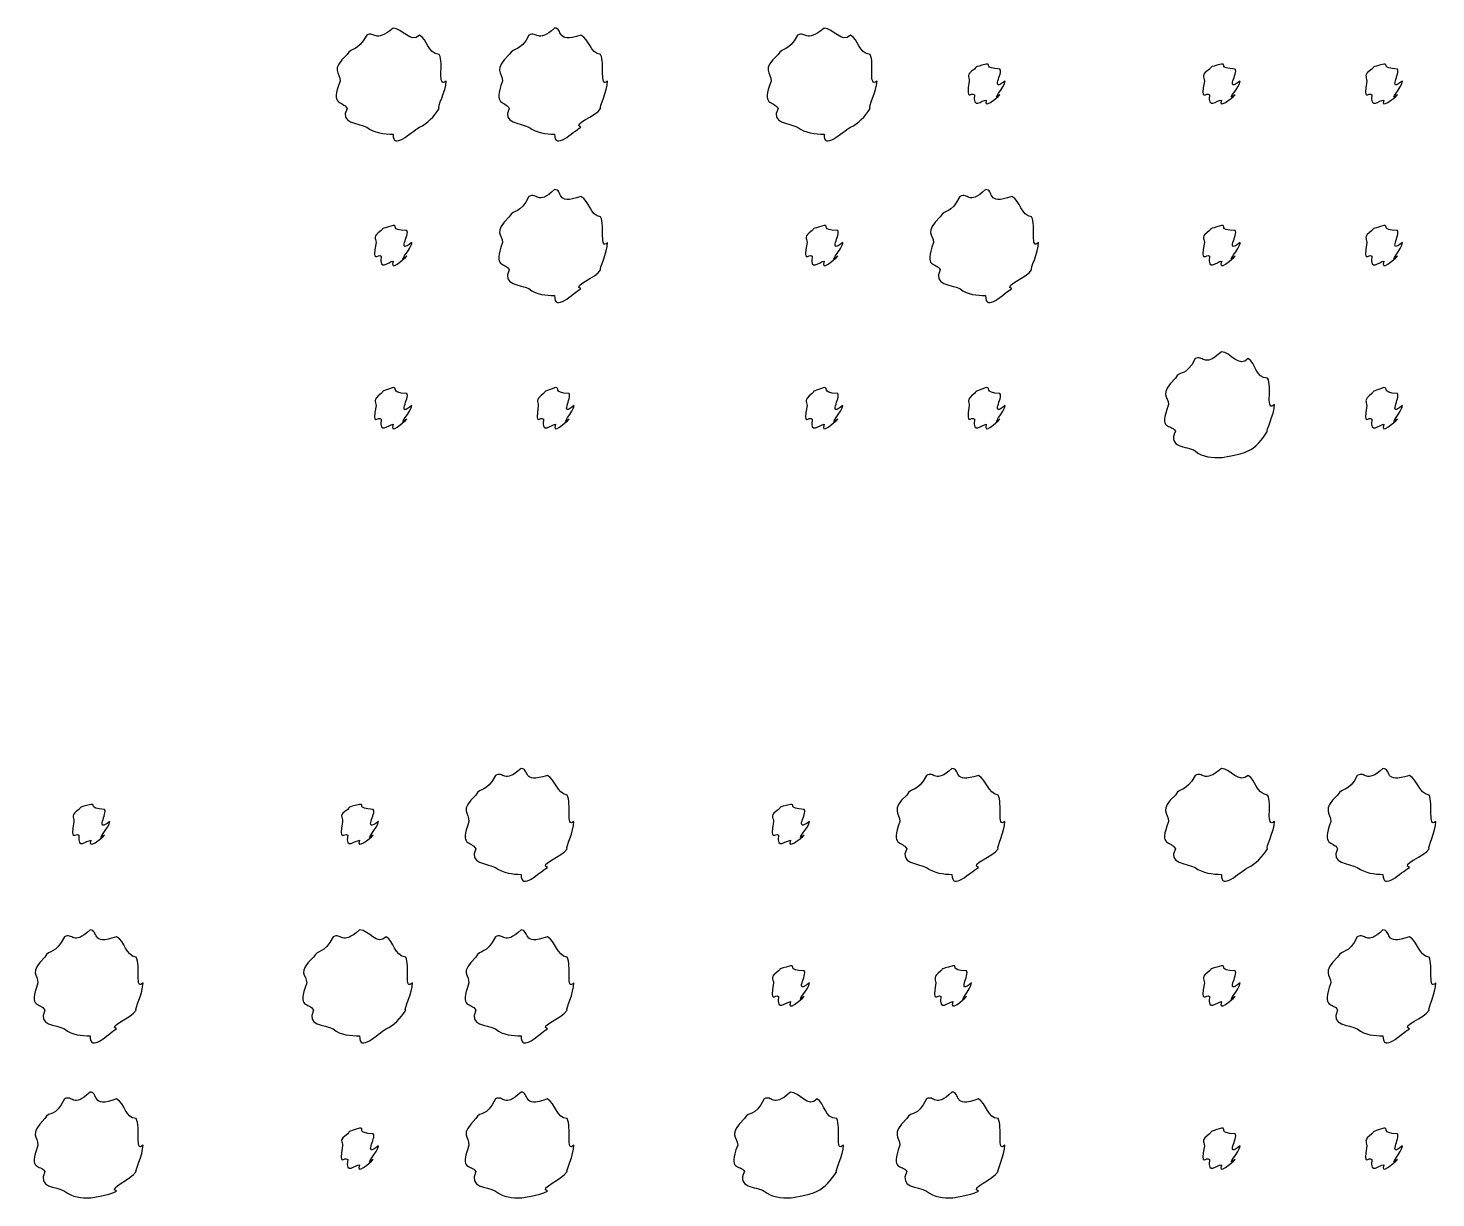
# Model space of a CAD drawing. Header units: millimetres. Extents: x -178 to -32, y 41 to 266.
# Drawn here: x -41.13 to -32.04, y 143.94 to 151.49 of the extents above; entities that cross this region are included whole.
import ezdxf

# ---------------------------------------------------------------- set-up
doc = ezdxf.new("R2010")
doc.units = ezdxf.units.MM
doc.layers.get('0').update_dxf_attribs({"linetype": 'CONTINUOUS'})

msp = doc.modelspace()

# ---------------------------------------------------------------- linework, layer by layer
at = {"color": 0}
for p, q in [((-38.772, 151.491), (-38.772, 151.491)), ((-37.7303, 151.491), (-37.7303, 151.491)), ((-35.9897, 151.491), (-35.9897, 151.491)), ((-34.9425, 151.259), (-34.9425, 151.259)), ((-33.4239, 151.259), (-33.4239, 151.259)), ((-32.3766, 151.259), (-32.3766, 151.259)), ((-37.7303, 150.449), (-37.7303, 150.449)), ((-34.948, 150.449), (-34.948, 150.449)), ((-38.772, 150.217), (-38.772, 150.217)), ((-35.9897, 150.217), (-35.9897, 150.217)), ((-33.4239, 150.217), (-33.4239, 150.217)), ((-32.3766, 150.217), (-32.3766, 150.217)), ((-33.4239, 149.401), (-33.4239, 149.401)), ((-38.772, 149.17), (-38.772, 149.17)), ((-37.7246, 149.17), (-37.7246, 149.17)), ((-35.9897, 149.17), (-35.9897, 149.17)), ((-34.9425, 149.17), (-34.9425, 149.17)), ((-32.3766, 149.17), (-32.3766, 149.17)), ((-37.9465, 146.71), (-37.9465, 146.71)), ((-35.1644, 146.71), (-35.1644, 146.71)), ((-33.4239, 146.71), (-33.4239, 146.71)), ((-32.3821, 146.71), (-32.3821, 146.71)), ((-40.7233, 146.479), (-40.7233, 146.479)), ((-38.9883, 146.479), (-38.9883, 146.479)), ((-36.2063, 146.479), (-36.2063, 146.479)), ((-40.7289, 145.668), (-40.7289, 145.668)), ((-38.9883, 145.668), (-38.9883, 145.668)), ((-37.9465, 145.668), (-37.9465, 145.668)), ((-32.3821, 145.668), (-32.3821, 145.668)), ((-36.2063, 145.437), (-36.2063, 145.437)), ((-35.1588, 145.437), (-35.1588, 145.437)), ((-33.4239, 145.437), (-33.4239, 145.437)), ((-40.7289, 144.621), (-40.7289, 144.621)), ((-37.9465, 144.621), (-37.9465, 144.621)), ((-36.2063, 144.621), (-36.2063, 144.621)), ((-35.1644, 144.621), (-35.1644, 144.621)), ((-38.9883, 144.389), (-38.9883, 144.389)), ((-33.4239, 144.389), (-33.4239, 144.389)), ((-32.3766, 144.389), (-32.3766, 144.389))]:
    msp.add_line(p, q, dxfattribs=at)
for points in [[(-38.9428, 151.446), (-39.0049, 151.331), (-39.0394, 151.375), (-39.0698, 151.32)], [(-38.772, 151.491), (-38.8948, 151.389), (-38.8878, 151.475), (-38.9428, 151.446)], [(-38.6013, 151.446), (-38.6592, 151.389), (-38.7128, 151.491), (-38.772, 151.491)], [(-38.4743, 151.32), (-38.553, 151.331), (-38.5487, 151.416), (-38.6013, 151.446)], [(-37.8957, 151.446), (-37.9536, 151.331), (-37.9921, 151.375), (-38.0224, 151.32)], [(-37.7303, 151.491), (-37.8432, 151.389), (-37.8404, 151.475), (-37.8957, 151.446)], [(-37.5595, 151.446), (-37.7303, 151.389), (-37.671, 151.491), (-37.7303, 151.491)], [(-37.4325, 151.32), (-37.5013, 151.331), (-37.5042, 151.416), (-37.5595, 151.446)], [(-36.1608, 151.446), (-36.2225, 151.331), (-36.2571, 151.375), (-36.2874, 151.32)], [(-35.9897, 151.491), (-36.1124, 151.389), (-36.1054, 151.475), (-36.1608, 151.446)], [(-35.8189, 151.446), (-35.8768, 151.389), (-35.9304, 151.491), (-35.9897, 151.491)], [(-35.6923, 151.32), (-35.7706, 151.331), (-35.7664, 151.416), (-35.8189, 151.446)], [(-39.0698, 151.32), (-39.1813, 151.22), (-39.1139, 151.207), (-39.1139, 151.149)], [(-38.4302, 151.149), (-38.4909, 151.102), (-38.444, 151.264), (-38.4743, 151.32)], [(-38.0224, 151.32), (-38.13, 151.22), (-38.0665, 151.207), (-38.0665, 151.149)], [(-37.3884, 151.149), (-37.4435, 151.102), (-37.4022, 151.264), (-37.4325, 151.32)], [(-36.2874, 151.32), (-36.3989, 151.22), (-36.3315, 151.207), (-36.3315, 151.149)], [(-35.6482, 151.149), (-35.7085, 151.102), (-35.662, 151.264), (-35.6923, 151.32)], [(-34.9425, 151.259), (-35.0321, 151.234), (-34.9976, 151.248), (-35.0197, 151.226)], [(-34.8543, 151.226), (-34.9659, 151.234), (-34.9053, 151.259), (-34.9425, 151.259)], [(-33.4239, 151.259), (-33.5176, 151.234), (-33.479, 151.248), (-33.501, 151.226)], [(-33.3357, 151.226), (-33.4514, 151.234), (-33.3867, 151.259), (-33.4239, 151.259)], [(-32.3766, 151.259), (-32.4661, 151.234), (-32.4317, 151.248), (-32.4538, 151.226)], [(-32.2884, 151.226), (-32.4, 151.234), (-32.3394, 151.259), (-32.3766, 151.259)], [(-39.1139, 151.149), (-39.1813, 150.981), (-39.0987, 151.027), (-39.0698, 150.972)], [(-38.4743, 150.972), (-38.4909, 150.981), (-38.4302, 151.085), (-38.4302, 151.149)], [(-38.0665, 151.149), (-38.13, 150.981), (-38.0513, 151.027), (-38.0224, 150.972)], [(-37.4325, 150.972), (-37.4435, 150.981), (-37.3884, 151.085), (-37.3884, 151.149)], [(-36.3315, 151.149), (-36.3989, 150.981), (-36.3164, 151.027), (-36.2874, 150.972)], [(-35.6923, 150.972), (-35.7085, 150.981), (-35.6482, 151.085), (-35.6482, 151.149)], [(-35.0197, 151.226), (-35.0762, 151.19), (-35.0527, 151.178), (-35.0527, 151.149)], [(-35.0527, 151.149), (-35.0762, 151.007), (-35.0417, 151.083), (-35.0197, 151.061)], [(-34.8212, 151.149), (-34.9218, 151.073), (-34.8323, 151.204), (-34.8543, 151.226)], [(-34.8543, 151.061), (-34.9218, 151.007), (-34.8212, 151.112), (-34.8212, 151.149)], [(-33.501, 151.226), (-33.5617, 151.19), (-33.5341, 151.178), (-33.5341, 151.149)], [(-33.5341, 151.149), (-33.5617, 151.007), (-33.5231, 151.083), (-33.501, 151.061)], [(-33.3026, 151.149), (-33.4073, 151.073), (-33.3137, 151.204), (-33.3357, 151.226)], [(-33.3357, 151.061), (-33.4073, 151.007), (-33.3026, 151.112), (-33.3026, 151.149)], [(-32.4538, 151.226), (-32.5102, 151.19), (-32.4868, 151.178), (-32.4868, 151.149)], [(-32.4868, 151.149), (-32.5102, 151.007), (-32.4758, 151.083), (-32.4538, 151.061)], [(-32.2553, 151.149), (-32.3559, 151.073), (-32.2663, 151.204), (-32.2884, 151.226)], [(-32.2884, 151.061), (-32.3559, 151.007), (-32.2553, 151.112), (-32.2553, 151.149)], [(-35.0197, 151.061), (-35.0321, 150.963), (-34.9714, 151.027), (-34.9425, 151.027)], [(-34.9425, 151.027), (-34.9659, 150.963), (-34.8764, 151.039), (-34.8543, 151.061)], [(-33.501, 151.061), (-33.5176, 150.963), (-33.4528, 151.027), (-33.4239, 151.027)], [(-33.4239, 151.027), (-33.4514, 150.963), (-33.3578, 151.039), (-33.3357, 151.061)], [(-32.4538, 151.061), (-32.4661, 150.963), (-32.4055, 151.027), (-32.3766, 151.027)], [(-32.3766, 151.027), (-32.4, 150.963), (-32.3104, 151.039), (-32.2884, 151.061)], [(-39.0698, 150.972), (-39.122, 150.875), (-38.9982, 150.88), (-38.9428, 150.851)], [(-38.6013, 150.851), (-38.553, 150.875), (-38.5075, 150.92), (-38.4743, 150.972)], [(-38.0224, 150.972), (-38.0721, 150.875), (-37.9508, 150.88), (-37.8957, 150.851)], [(-37.5595, 150.851), (-37.6199, 150.875), (-37.4615, 150.92), (-37.4325, 150.972)], [(-36.2874, 150.972), (-36.3396, 150.875), (-36.2158, 150.88), (-36.1608, 150.851)], [(-35.8189, 150.851), (-35.7706, 150.875), (-35.7251, 150.92), (-35.6923, 150.972)], [(-38.9428, 150.851), (-38.8948, 150.815), (-38.8299, 150.807), (-38.772, 150.807)], [(-38.772, 150.807), (-38.7777, 150.698), (-38.6563, 150.821), (-38.6013, 150.851)], [(-37.8957, 150.851), (-37.8432, 150.815), (-37.7853, 150.807), (-37.7303, 150.807)], [(-37.7303, 150.807), (-37.7303, 150.698), (-37.6146, 150.821), (-37.5595, 150.851)], [(-36.1608, 150.851), (-36.1124, 150.815), (-36.0475, 150.807), (-35.9897, 150.807)], [(-35.9897, 150.807), (-35.9953, 150.698), (-35.874, 150.821), (-35.8189, 150.851)], [(-37.7303, 150.449), (-37.8432, 150.341), (-37.8404, 150.434), (-37.8957, 150.405)], [(-37.5595, 150.405), (-37.7303, 150.341), (-37.671, 150.449), (-37.7303, 150.449)], [(-34.948, 150.449), (-35.061, 150.341), (-35.0582, 150.434), (-35.1133, 150.405)], [(-34.7771, 150.405), (-34.948, 150.341), (-34.8887, 150.449), (-34.948, 150.449)], [(-37.8957, 150.405), (-37.9536, 150.283), (-37.9921, 150.33), (-38.0224, 150.272)], [(-37.4325, 150.272), (-37.5013, 150.283), (-37.5042, 150.374), (-37.5595, 150.405)], [(-35.1133, 150.405), (-35.1712, 150.283), (-35.2098, 150.33), (-35.2401, 150.272)], [(-34.6503, 150.272), (-34.7192, 150.283), (-34.722, 150.374), (-34.7771, 150.405)], [(-38.0224, 150.272), (-38.13, 150.169), (-38.0665, 150.162), (-38.0665, 150.107)], [(-37.3884, 150.107), (-37.4435, 150.052), (-37.4022, 150.217), (-37.4325, 150.272)], [(-35.2401, 150.272), (-35.3476, 150.169), (-35.2841, 150.162), (-35.2841, 150.107)], [(-34.6062, 150.107), (-34.6614, 150.052), (-34.62, 150.217), (-34.6503, 150.272)], [(-38.8493, 150.184), (-38.91, 150.143), (-38.8825, 150.136), (-38.8825, 150.107)], [(-38.772, 150.217), (-38.8659, 150.187), (-38.8271, 150.206), (-38.8493, 150.184)], [(-38.6838, 150.184), (-38.7996, 150.187), (-38.735, 150.217), (-38.772, 150.217)], [(-38.6507, 150.107), (-38.7555, 150.026), (-38.662, 150.162), (-38.6838, 150.184)], [(-36.0669, 150.184), (-36.1276, 150.143), (-36.1001, 150.136), (-36.1001, 150.107)], [(-35.9897, 150.217), (-36.0835, 150.187), (-36.0451, 150.206), (-36.0669, 150.184)], [(-35.9015, 150.184), (-36.0172, 150.187), (-35.9526, 150.217), (-35.9897, 150.217)], [(-35.8687, 150.107), (-35.9731, 150.026), (-35.8796, 150.162), (-35.9015, 150.184)], [(-33.501, 150.184), (-33.5617, 150.143), (-33.5341, 150.136), (-33.5341, 150.107)], [(-33.4239, 150.217), (-33.5176, 150.187), (-33.479, 150.206), (-33.501, 150.184)], [(-33.3357, 150.184), (-33.4514, 150.187), (-33.3867, 150.217), (-33.4239, 150.217)], [(-33.3026, 150.107), (-33.4073, 150.026), (-33.3137, 150.162), (-33.3357, 150.184)], [(-32.4538, 150.184), (-32.5102, 150.143), (-32.4868, 150.136), (-32.4868, 150.107)], [(-32.3766, 150.217), (-32.4661, 150.187), (-32.4317, 150.206), (-32.4538, 150.184)], [(-32.2884, 150.184), (-32.4, 150.187), (-32.3394, 150.217), (-32.3766, 150.217)], [(-32.2553, 150.107), (-32.3559, 150.026), (-32.2663, 150.162), (-32.2884, 150.184)], [(-38.8825, 150.107), (-38.91, 149.959), (-38.8712, 150.041), (-38.8493, 150.019)], [(-38.6838, 150.019), (-38.7555, 149.959), (-38.6507, 150.07), (-38.6507, 150.107)], [(-38.0665, 150.107), (-38.13, 149.933), (-38.0513, 149.986), (-38.0224, 149.931)], [(-37.4325, 149.931), (-37.4435, 149.933), (-37.3884, 150.043), (-37.3884, 150.107)], [(-36.1001, 150.107), (-36.1276, 149.959), (-36.0892, 150.041), (-36.0669, 150.019)], [(-35.9015, 150.019), (-35.9731, 149.959), (-35.8687, 150.07), (-35.8687, 150.107)], [(-35.2841, 150.107), (-35.3476, 149.933), (-35.2691, 149.986), (-35.2401, 149.931)], [(-34.6503, 149.931), (-34.6614, 149.933), (-34.6062, 150.043), (-34.6062, 150.107)], [(-33.5341, 150.107), (-33.5617, 149.959), (-33.5231, 150.041), (-33.501, 150.019)], [(-33.3357, 150.019), (-33.4073, 149.959), (-33.3026, 150.07), (-33.3026, 150.107)], [(-32.4868, 150.107), (-32.5102, 149.959), (-32.4758, 150.041), (-32.4538, 150.019)], [(-32.2884, 150.019), (-32.3559, 149.959), (-32.2553, 150.07), (-32.2553, 150.107)], [(-38.8493, 150.019), (-38.8659, 149.915), (-38.801, 149.986), (-38.772, 149.986)], [(-38.772, 149.986), (-38.7996, 149.915), (-38.7061, 149.997), (-38.6838, 150.019)], [(-36.0669, 150.019), (-36.0835, 149.915), (-36.0186, 149.986), (-35.9897, 149.986)], [(-35.9897, 149.986), (-36.0172, 149.915), (-35.9237, 149.997), (-35.9015, 150.019)], [(-33.501, 150.019), (-33.5176, 149.915), (-33.4528, 149.986), (-33.4239, 149.986)], [(-33.4239, 149.986), (-33.4514, 149.915), (-33.3578, 149.997), (-33.3357, 150.019)], [(-32.4538, 150.019), (-32.4661, 149.915), (-32.4055, 149.986), (-32.3766, 149.986)], [(-32.3766, 149.986), (-32.4, 149.915), (-32.3104, 149.997), (-32.2884, 150.019)], [(-38.0224, 149.931), (-38.0721, 149.827), (-37.9508, 149.838), (-37.8957, 149.809)], [(-37.5595, 149.809), (-37.6199, 149.827), (-37.4615, 149.878), (-37.4325, 149.931)], [(-35.2401, 149.931), (-35.2898, 149.827), (-35.1685, 149.838), (-35.1133, 149.809)], [(-34.7771, 149.809), (-34.8378, 149.827), (-34.6793, 149.878), (-34.6503, 149.931)], [(-37.8957, 149.809), (-37.8432, 149.768), (-37.7853, 149.765), (-37.7303, 149.765)], [(-37.7303, 149.765), (-37.7303, 149.651), (-37.6146, 149.779), (-37.5595, 149.809)], [(-35.1133, 149.809), (-35.061, 149.768), (-35.0031, 149.765), (-34.948, 149.765)], [(-34.948, 149.765), (-34.948, 149.651), (-34.8323, 149.779), (-34.7771, 149.809)], [(-33.5947, 149.357), (-33.6568, 149.232), (-33.6912, 149.286), (-33.7215, 149.231)], [(-33.4239, 149.401), (-33.5465, 149.291), (-33.5396, 149.386), (-33.5947, 149.357)], [(-33.253, 149.357), (-33.3109, 149.291), (-33.3646, 149.401), (-33.4239, 149.401)], [(-33.1262, 149.231), (-33.2048, 149.232), (-33.2007, 149.327), (-33.253, 149.357)], [(-33.7215, 149.231), (-33.8332, 149.122), (-33.7656, 149.117), (-33.7656, 149.06)], [(-33.0821, 149.06), (-33.1428, 149.005), (-33.0959, 149.175), (-33.1262, 149.231)], [(-38.772, 149.17), (-38.8659, 149.137), (-38.8271, 149.156), (-38.8493, 149.131)], [(-38.6838, 149.131), (-38.7996, 149.137), (-38.735, 149.17), (-38.772, 149.17)], [(-37.7246, 149.17), (-37.8143, 149.137), (-37.78, 149.156), (-37.8019, 149.131)], [(-37.6364, 149.131), (-37.7483, 149.137), (-37.6876, 149.17), (-37.7246, 149.17)], [(-35.9897, 149.17), (-36.0835, 149.137), (-36.0451, 149.156), (-36.0669, 149.131)], [(-35.9015, 149.131), (-36.0172, 149.137), (-35.9526, 149.17), (-35.9897, 149.17)], [(-34.9425, 149.17), (-35.0321, 149.137), (-34.9976, 149.156), (-35.0197, 149.131)], [(-34.8543, 149.131), (-34.9659, 149.137), (-34.9053, 149.17), (-34.9425, 149.17)], [(-32.3766, 149.17), (-32.4661, 149.137), (-32.4317, 149.156), (-32.4538, 149.131)], [(-32.2884, 149.131), (-32.4, 149.137), (-32.3394, 149.17), (-32.3766, 149.17)], [(-38.8493, 149.131), (-38.91, 149.088), (-38.8825, 149.083), (-38.8825, 149.054)], [(-38.8825, 149.054), (-38.91, 148.908), (-38.8712, 148.991), (-38.8493, 148.966)], [(-38.6507, 149.054), (-38.7555, 148.971), (-38.662, 149.109), (-38.6838, 149.131)], [(-38.6838, 148.966), (-38.7555, 148.908), (-38.6507, 149.021), (-38.6507, 149.054)], [(-37.8019, 149.131), (-37.8583, 149.088), (-37.8351, 149.083), (-37.8351, 149.054)], [(-37.8351, 149.054), (-37.8583, 148.908), (-37.8241, 148.991), (-37.8019, 148.966)], [(-37.6036, 149.054), (-37.7042, 148.971), (-37.6146, 149.109), (-37.6364, 149.131)], [(-37.6364, 148.966), (-37.7042, 148.908), (-37.6036, 149.021), (-37.6036, 149.054)], [(-36.0669, 149.131), (-36.1276, 149.088), (-36.1001, 149.083), (-36.1001, 149.054)], [(-36.1001, 149.054), (-36.1276, 148.908), (-36.0892, 148.991), (-36.0669, 148.966)], [(-35.8687, 149.054), (-35.9731, 148.971), (-35.8796, 149.109), (-35.9015, 149.131)], [(-35.9015, 148.966), (-35.9731, 148.908), (-35.8687, 149.021), (-35.8687, 149.054)], [(-35.0197, 149.131), (-35.0762, 149.088), (-35.0527, 149.083), (-35.0527, 149.054)], [(-35.0527, 149.054), (-35.0762, 148.908), (-35.0417, 148.991), (-35.0197, 148.966)], [(-34.8212, 149.054), (-34.9218, 148.971), (-34.8323, 149.109), (-34.8543, 149.131)], [(-34.8543, 148.966), (-34.9218, 148.908), (-34.8212, 149.021), (-34.8212, 149.054)], [(-33.7656, 149.06), (-33.8332, 148.883), (-33.7505, 148.94), (-33.7215, 148.889)], [(-33.1262, 148.889), (-33.1428, 148.883), (-33.0821, 148.996), (-33.0821, 149.06)], [(-32.4538, 149.131), (-32.5102, 149.088), (-32.4868, 149.083), (-32.4868, 149.054)], [(-32.4868, 149.054), (-32.5102, 148.908), (-32.4758, 148.991), (-32.4538, 148.966)], [(-32.2553, 149.054), (-32.3559, 148.971), (-32.2663, 149.109), (-32.2884, 149.131)], [(-32.2884, 148.966), (-32.3559, 148.908), (-32.2553, 149.021), (-32.2553, 149.054)], [(-38.8493, 148.966), (-38.8659, 148.861), (-38.801, 148.933), (-38.772, 148.933)], [(-38.772, 148.933), (-38.7996, 148.861), (-38.7061, 148.944), (-38.6838, 148.966)], [(-37.8019, 148.966), (-37.8143, 148.861), (-37.7536, 148.933), (-37.7246, 148.933)], [(-37.7246, 148.933), (-37.7483, 148.861), (-37.6587, 148.944), (-37.6364, 148.966)], [(-36.0669, 148.966), (-36.0835, 148.861), (-36.0186, 148.933), (-35.9897, 148.933)], [(-35.9897, 148.933), (-36.0172, 148.861), (-35.9237, 148.944), (-35.9015, 148.966)], [(-35.0197, 148.966), (-35.0321, 148.861), (-34.9714, 148.933), (-34.9425, 148.933)], [(-34.9425, 148.933), (-34.9659, 148.861), (-34.8764, 148.944), (-34.8543, 148.966)], [(-32.4538, 148.966), (-32.4661, 148.861), (-32.4055, 148.933), (-32.3766, 148.933)], [(-32.3766, 148.933), (-32.4, 148.861), (-32.3104, 148.944), (-32.2884, 148.966)], [(-33.7215, 148.889), (-33.7739, 148.78), (-33.6499, 148.795), (-33.5947, 148.762)], [(-33.253, 148.762), (-33.2048, 148.78), (-33.1593, 148.836), (-33.1262, 148.889)], [(-33.5947, 148.762), (-33.5465, 148.718), (-33.4818, 148.718), (-33.4239, 148.718)], [(-33.4239, 148.718), (-33.4294, 148.718), (-33.3081, 148.732), (-33.253, 148.762)], [(-37.9465, 146.71), (-38.0594, 146.608), (-38.057, 146.695), (-38.112, 146.666)], [(-37.7758, 146.666), (-37.9465, 146.608), (-37.8873, 146.71), (-37.9465, 146.71)], [(-35.1644, 146.71), (-35.2774, 146.608), (-35.2746, 146.695), (-35.3296, 146.666)], [(-34.9935, 146.666), (-35.1644, 146.608), (-35.1051, 146.71), (-35.1644, 146.71)], [(-33.4239, 146.71), (-33.5465, 146.608), (-33.5396, 146.695), (-33.5947, 146.666)], [(-33.253, 146.666), (-33.3109, 146.608), (-33.3646, 146.71), (-33.4239, 146.71)], [(-32.3821, 146.71), (-32.4951, 146.608), (-32.4923, 146.695), (-32.5475, 146.666)], [(-32.2112, 146.666), (-32.3821, 146.608), (-32.3228, 146.71), (-32.3821, 146.71)], [(-38.112, 146.666), (-38.1698, 146.55), (-38.2083, 146.594), (-38.2386, 146.539)], [(-37.6488, 146.539), (-37.7179, 146.55), (-37.7208, 146.636), (-37.7758, 146.666)], [(-35.3296, 146.666), (-35.3875, 146.55), (-35.4263, 146.594), (-35.4566, 146.539)], [(-34.8667, 146.539), (-34.9356, 146.55), (-34.9383, 146.636), (-34.9935, 146.666)], [(-33.5947, 146.666), (-33.6568, 146.55), (-33.6912, 146.594), (-33.7215, 146.539)], [(-33.1262, 146.539), (-33.2048, 146.55), (-33.2007, 146.636), (-33.253, 146.666)], [(-32.5475, 146.666), (-32.6053, 146.55), (-32.6439, 146.594), (-32.6742, 146.539)], [(-32.0844, 146.539), (-32.1533, 146.55), (-32.1561, 146.636), (-32.2112, 146.666)], [(-38.2386, 146.539), (-38.3462, 146.44), (-38.2827, 146.426), (-38.2827, 146.368)], [(-37.6047, 146.368), (-37.6601, 146.322), (-37.6185, 146.484), (-37.6488, 146.539)], [(-35.4566, 146.539), (-35.5639, 146.44), (-35.5007, 146.426), (-35.5007, 146.368)], [(-34.8226, 146.368), (-34.8777, 146.322), (-34.8364, 146.484), (-34.8667, 146.539)], [(-33.7215, 146.539), (-33.8332, 146.44), (-33.7656, 146.426), (-33.7656, 146.368)], [(-33.0821, 146.368), (-33.1428, 146.322), (-33.0959, 146.484), (-33.1262, 146.539)], [(-32.6742, 146.539), (-32.7817, 146.44), (-32.7183, 146.426), (-32.7183, 146.368)], [(-32.0403, 146.368), (-32.0954, 146.322), (-32.0541, 146.484), (-32.0844, 146.539)], [(-40.8005, 146.445), (-40.857, 146.41), (-40.8337, 146.397), (-40.8337, 146.368)], [(-40.7233, 146.479), (-40.8129, 146.454), (-40.7786, 146.468), (-40.8005, 146.445)], [(-40.6351, 146.445), (-40.7469, 146.454), (-40.6862, 146.479), (-40.7233, 146.479)], [(-40.6023, 146.368), (-40.7028, 146.293), (-40.6132, 146.424), (-40.6351, 146.445)], [(-39.0656, 146.445), (-39.1262, 146.41), (-39.0987, 146.397), (-39.0987, 146.368)], [(-38.9883, 146.479), (-39.0821, 146.454), (-39.0437, 146.468), (-39.0656, 146.445)], [(-38.9001, 146.445), (-39.0158, 146.454), (-38.9513, 146.479), (-38.9883, 146.479)], [(-38.8673, 146.368), (-38.9717, 146.293), (-38.8782, 146.424), (-38.9001, 146.445)], [(-36.2832, 146.445), (-36.3439, 146.41), (-36.3164, 146.397), (-36.3164, 146.368)], [(-36.2063, 146.479), (-36.2998, 146.454), (-36.2613, 146.468), (-36.2832, 146.445)], [(-36.1181, 146.445), (-36.2338, 146.454), (-36.1689, 146.479), (-36.2063, 146.479)], [(-36.0849, 146.368), (-36.1897, 146.293), (-36.0959, 146.424), (-36.1181, 146.445)], [(-40.8337, 146.368), (-40.857, 146.226), (-40.8227, 146.302), (-40.8005, 146.28)], [(-40.6351, 146.28), (-40.7028, 146.226), (-40.6023, 146.331), (-40.6023, 146.368)], [(-39.0987, 146.368), (-39.1262, 146.226), (-39.0878, 146.302), (-39.0656, 146.28)], [(-38.9001, 146.28), (-38.9717, 146.226), (-38.8673, 146.331), (-38.8673, 146.368)], [(-38.2827, 146.368), (-38.3462, 146.2), (-38.2676, 146.247), (-38.2386, 146.192)], [(-37.6488, 146.192), (-37.6601, 146.2), (-37.6047, 146.305), (-37.6047, 146.368)], [(-36.3164, 146.368), (-36.3439, 146.226), (-36.3054, 146.302), (-36.2832, 146.28)], [(-36.1181, 146.28), (-36.1897, 146.226), (-36.0849, 146.331), (-36.0849, 146.368)], [(-35.5007, 146.368), (-35.5639, 146.2), (-35.4856, 146.247), (-35.4566, 146.192)], [(-34.8667, 146.192), (-34.8777, 146.2), (-34.8226, 146.305), (-34.8226, 146.368)], [(-33.7656, 146.368), (-33.8332, 146.2), (-33.7505, 146.247), (-33.7215, 146.192)], [(-33.1262, 146.192), (-33.1428, 146.2), (-33.0821, 146.305), (-33.0821, 146.368)], [(-32.7183, 146.368), (-32.7817, 146.2), (-32.7032, 146.247), (-32.6742, 146.192)], [(-32.0844, 146.192), (-32.0954, 146.2), (-32.0403, 146.305), (-32.0403, 146.368)], [(-40.8005, 146.28), (-40.8129, 146.182), (-40.7522, 146.247), (-40.7233, 146.247)], [(-40.7233, 146.247), (-40.7469, 146.182), (-40.6573, 146.258), (-40.6351, 146.28)], [(-39.0656, 146.28), (-39.0821, 146.182), (-39.0172, 146.247), (-38.9883, 146.247)], [(-38.9883, 146.247), (-39.0158, 146.182), (-38.9223, 146.258), (-38.9001, 146.28)], [(-36.2832, 146.28), (-36.2998, 146.182), (-36.2352, 146.247), (-36.2063, 146.247)], [(-36.2063, 146.247), (-36.2338, 146.182), (-36.14, 146.258), (-36.1181, 146.28)], [(-38.2386, 146.192), (-38.2884, 146.094), (-38.167, 146.1), (-38.112, 146.071)], [(-37.7758, 146.071), (-37.8365, 146.094), (-37.6777, 146.14), (-37.6488, 146.192)], [(-35.4566, 146.192), (-35.506, 146.094), (-35.3847, 146.1), (-35.3296, 146.071)], [(-34.9935, 146.071), (-35.0541, 146.094), (-34.8956, 146.14), (-34.8667, 146.192)], [(-33.7215, 146.192), (-33.7739, 146.094), (-33.6499, 146.1), (-33.5947, 146.071)], [(-33.253, 146.071), (-33.2048, 146.094), (-33.1593, 146.14), (-33.1262, 146.192)], [(-32.6742, 146.192), (-32.7238, 146.094), (-32.6026, 146.1), (-32.5475, 146.071)], [(-32.2112, 146.071), (-32.2718, 146.094), (-32.1134, 146.14), (-32.0844, 146.192)], [(-38.112, 146.071), (-38.0594, 146.035), (-38.0016, 146.027), (-37.9465, 146.027)], [(-37.9465, 146.027), (-37.9465, 145.918), (-37.8308, 146.04), (-37.7758, 146.071)], [(-35.3296, 146.071), (-35.2774, 146.035), (-35.2195, 146.027), (-35.1644, 146.027)], [(-35.1644, 146.027), (-35.1644, 145.918), (-35.0486, 146.04), (-34.9935, 146.071)], [(-33.5947, 146.071), (-33.5465, 146.035), (-33.4818, 146.027), (-33.4239, 146.027)], [(-33.4239, 146.027), (-33.4294, 145.918), (-33.3081, 146.04), (-33.253, 146.071)], [(-32.5475, 146.071), (-32.4951, 146.035), (-32.4372, 146.027), (-32.3821, 146.027)], [(-32.3821, 146.027), (-32.3821, 145.918), (-32.2663, 146.04), (-32.2112, 146.071)], [(-40.8944, 145.624), (-40.9522, 145.503), (-40.9907, 145.55), (-41.021, 145.492)], [(-40.7289, 145.668), (-40.8418, 145.561), (-40.839, 145.653), (-40.8944, 145.624)], [(-40.5582, 145.624), (-40.7289, 145.561), (-40.6696, 145.668), (-40.7289, 145.668)], [(-40.4312, 145.492), (-40.4999, 145.503), (-40.5028, 145.594), (-40.5582, 145.624)], [(-39.1594, 145.624), (-39.2211, 145.503), (-39.2557, 145.55), (-39.286, 145.492)], [(-38.9883, 145.668), (-39.1111, 145.561), (-39.104, 145.653), (-39.1594, 145.624)], [(-38.8175, 145.624), (-38.8754, 145.561), (-38.929, 145.668), (-38.9883, 145.668)], [(-38.6909, 145.492), (-38.7692, 145.503), (-38.765, 145.594), (-38.8175, 145.624)], [(-38.112, 145.624), (-38.1698, 145.503), (-38.2083, 145.55), (-38.2386, 145.492)], [(-37.9465, 145.668), (-38.0594, 145.561), (-38.057, 145.653), (-38.112, 145.624)], [(-37.7758, 145.624), (-37.9465, 145.561), (-37.8873, 145.668), (-37.9465, 145.668)], [(-37.6488, 145.492), (-37.7179, 145.503), (-37.7208, 145.594), (-37.7758, 145.624)], [(-32.5475, 145.624), (-32.6053, 145.503), (-32.6439, 145.55), (-32.6742, 145.492)], [(-32.3821, 145.668), (-32.4951, 145.561), (-32.4923, 145.653), (-32.5475, 145.624)], [(-32.2112, 145.624), (-32.3821, 145.561), (-32.3228, 145.668), (-32.3821, 145.668)], [(-32.0844, 145.492), (-32.1533, 145.503), (-32.1561, 145.594), (-32.2112, 145.624)], [(-41.021, 145.492), (-41.1286, 145.389), (-41.0651, 145.381), (-41.0651, 145.326)], [(-40.3871, 145.326), (-40.4421, 145.271), (-40.4008, 145.437), (-40.4312, 145.492)], [(-39.286, 145.492), (-39.3975, 145.389), (-39.3301, 145.381), (-39.3301, 145.326)], [(-38.6468, 145.326), (-38.7071, 145.271), (-38.6606, 145.437), (-38.6909, 145.492)], [(-38.2386, 145.492), (-38.3462, 145.389), (-38.2827, 145.381), (-38.2827, 145.326)], [(-37.6047, 145.326), (-37.6601, 145.271), (-37.6185, 145.437), (-37.6488, 145.492)], [(-36.2063, 145.437), (-36.2998, 145.407), (-36.2613, 145.426), (-36.2832, 145.404)], [(-36.1181, 145.404), (-36.2338, 145.407), (-36.1689, 145.437), (-36.2063, 145.437)], [(-35.1588, 145.437), (-35.2484, 145.407), (-35.214, 145.426), (-35.236, 145.404)], [(-35.0706, 145.404), (-35.1822, 145.407), (-35.1216, 145.437), (-35.1588, 145.437)], [(-33.4239, 145.437), (-33.5176, 145.407), (-33.479, 145.426), (-33.501, 145.404)], [(-33.3357, 145.404), (-33.4514, 145.407), (-33.3867, 145.437), (-33.4239, 145.437)], [(-32.6742, 145.492), (-32.7817, 145.389), (-32.7183, 145.381), (-32.7183, 145.326)], [(-32.0403, 145.326), (-32.0954, 145.271), (-32.0541, 145.437), (-32.0844, 145.492)], [(-41.0651, 145.326), (-41.1286, 145.153), (-41.0499, 145.205), (-41.021, 145.15)], [(-40.4312, 145.15), (-40.4421, 145.153), (-40.3871, 145.263), (-40.3871, 145.326)], [(-39.3301, 145.326), (-39.3975, 145.153), (-39.315, 145.205), (-39.286, 145.15)], [(-38.6909, 145.15), (-38.7071, 145.153), (-38.6468, 145.263), (-38.6468, 145.326)], [(-38.2827, 145.326), (-38.3462, 145.153), (-38.2676, 145.205), (-38.2386, 145.15)], [(-37.6488, 145.15), (-37.6601, 145.153), (-37.6047, 145.263), (-37.6047, 145.326)], [(-36.2832, 145.404), (-36.3439, 145.362), (-36.3164, 145.355), (-36.3164, 145.326)], [(-36.3164, 145.326), (-36.3439, 145.179), (-36.3054, 145.26), (-36.2832, 145.238)], [(-36.0849, 145.326), (-36.1897, 145.245), (-36.0959, 145.381), (-36.1181, 145.404)], [(-36.1181, 145.238), (-36.1897, 145.179), (-36.0849, 145.289), (-36.0849, 145.326)], [(-35.236, 145.404), (-35.2926, 145.362), (-35.2691, 145.355), (-35.2691, 145.326)], [(-35.2691, 145.326), (-35.2926, 145.179), (-35.2581, 145.26), (-35.236, 145.238)], [(-35.0376, 145.326), (-35.1381, 145.245), (-35.0486, 145.381), (-35.0706, 145.404)], [(-35.0706, 145.238), (-35.1381, 145.179), (-35.0376, 145.289), (-35.0376, 145.326)], [(-33.501, 145.404), (-33.5617, 145.362), (-33.5341, 145.355), (-33.5341, 145.326)], [(-33.5341, 145.326), (-33.5617, 145.179), (-33.5231, 145.26), (-33.501, 145.238)], [(-33.3026, 145.326), (-33.4073, 145.245), (-33.3137, 145.381), (-33.3357, 145.404)], [(-33.3357, 145.238), (-33.4073, 145.179), (-33.3026, 145.289), (-33.3026, 145.326)], [(-32.7183, 145.326), (-32.7817, 145.153), (-32.7032, 145.205), (-32.6742, 145.15)], [(-32.0844, 145.15), (-32.0954, 145.153), (-32.0403, 145.263), (-32.0403, 145.326)], [(-36.2832, 145.238), (-36.2998, 145.135), (-36.2352, 145.205), (-36.2063, 145.205)], [(-36.2063, 145.205), (-36.2338, 145.135), (-36.14, 145.216), (-36.1181, 145.238)], [(-35.236, 145.238), (-35.2484, 145.135), (-35.1878, 145.205), (-35.1588, 145.205)], [(-35.1588, 145.205), (-35.1822, 145.135), (-35.0927, 145.216), (-35.0706, 145.238)], [(-33.501, 145.238), (-33.5176, 145.135), (-33.4528, 145.205), (-33.4239, 145.205)], [(-33.4239, 145.205), (-33.4514, 145.135), (-33.3578, 145.216), (-33.3357, 145.238)], [(-41.021, 145.15), (-41.0707, 145.047), (-40.9494, 145.058), (-40.8944, 145.029)], [(-40.5582, 145.029), (-40.6185, 145.047), (-40.4601, 145.098), (-40.4312, 145.15)], [(-39.286, 145.15), (-39.3383, 145.047), (-39.2144, 145.058), (-39.1594, 145.029)], [(-38.8175, 145.029), (-38.7692, 145.047), (-38.7237, 145.098), (-38.6909, 145.15)], [(-38.2386, 145.15), (-38.2884, 145.047), (-38.167, 145.058), (-38.112, 145.029)], [(-37.7758, 145.029), (-37.8365, 145.047), (-37.6777, 145.098), (-37.6488, 145.15)], [(-32.6742, 145.15), (-32.7238, 145.047), (-32.6026, 145.058), (-32.5475, 145.029)], [(-32.2112, 145.029), (-32.2718, 145.047), (-32.1134, 145.098), (-32.0844, 145.15)], [(-40.8944, 145.029), (-40.8418, 144.987), (-40.7839, 144.985), (-40.7289, 144.985)], [(-40.7289, 144.985), (-40.7289, 144.87), (-40.6132, 144.999), (-40.5582, 145.029)], [(-39.1594, 145.029), (-39.1111, 144.987), (-39.0461, 144.985), (-38.9883, 144.985)], [(-38.9883, 144.985), (-38.9939, 144.87), (-38.8726, 144.999), (-38.8175, 145.029)], [(-38.112, 145.029), (-38.0594, 144.987), (-38.0016, 144.985), (-37.9465, 144.985)], [(-37.9465, 144.985), (-37.9465, 144.87), (-37.8308, 144.999), (-37.7758, 145.029)], [(-32.5475, 145.029), (-32.4951, 144.987), (-32.4372, 144.985), (-32.3821, 144.985)], [(-32.3821, 144.985), (-32.3821, 144.87), (-32.2663, 144.999), (-32.2112, 145.029)], [(-40.7289, 144.621), (-40.8418, 144.511), (-40.839, 144.606), (-40.8944, 144.577)], [(-40.5582, 144.577), (-40.7289, 144.511), (-40.6696, 144.621), (-40.7289, 144.621)], [(-37.9465, 144.621), (-38.0594, 144.511), (-38.057, 144.606), (-38.112, 144.577)], [(-37.7758, 144.577), (-37.9465, 144.511), (-37.8873, 144.621), (-37.9465, 144.621)], [(-36.2063, 144.621), (-36.3287, 144.511), (-36.322, 144.606), (-36.377, 144.577)], [(-36.0352, 144.577), (-36.093, 144.511), (-36.147, 144.621), (-36.2063, 144.621)], [(-35.1644, 144.621), (-35.2774, 144.511), (-35.2746, 144.606), (-35.3296, 144.577)], [(-34.9935, 144.577), (-35.1644, 144.511), (-35.1051, 144.621), (-35.1644, 144.621)], [(-40.8944, 144.577), (-40.9522, 144.452), (-40.9907, 144.505), (-41.021, 144.45)], [(-40.4312, 144.45), (-40.4999, 144.452), (-40.5028, 144.546), (-40.5582, 144.577)], [(-38.112, 144.577), (-38.1698, 144.452), (-38.2083, 144.505), (-38.2386, 144.45)], [(-37.6488, 144.45), (-37.7179, 144.452), (-37.7208, 144.546), (-37.7758, 144.577)], [(-36.377, 144.577), (-36.4391, 144.452), (-36.4733, 144.505), (-36.5037, 144.45)], [(-35.9085, 144.45), (-35.9869, 144.452), (-35.983, 144.546), (-36.0352, 144.577)], [(-35.3296, 144.577), (-35.3875, 144.452), (-35.4263, 144.505), (-35.4566, 144.45)], [(-34.8667, 144.45), (-34.9356, 144.452), (-34.9383, 144.546), (-34.9935, 144.577)], [(-41.021, 144.45), (-41.1286, 144.341), (-41.0651, 144.337), (-41.0651, 144.279)], [(-40.3871, 144.279), (-40.4421, 144.224), (-40.4008, 144.395), (-40.4312, 144.45)], [(-38.2386, 144.45), (-38.3462, 144.341), (-38.2827, 144.337), (-38.2827, 144.279)], [(-37.6047, 144.279), (-37.6601, 144.224), (-37.6185, 144.395), (-37.6488, 144.45)], [(-36.5037, 144.45), (-36.6155, 144.341), (-36.5478, 144.337), (-36.5478, 144.279)], [(-35.8644, 144.279), (-35.9251, 144.224), (-35.8782, 144.395), (-35.9085, 144.45)], [(-35.4566, 144.45), (-35.5639, 144.341), (-35.5007, 144.337), (-35.5007, 144.279)], [(-34.8226, 144.279), (-34.8777, 144.224), (-34.8364, 144.395), (-34.8667, 144.45)], [(-39.0656, 144.351), (-39.1262, 144.308), (-39.0987, 144.303), (-39.0987, 144.274)], [(-38.9883, 144.389), (-39.0821, 144.356), (-39.0437, 144.376), (-39.0656, 144.351)], [(-38.9001, 144.351), (-39.0158, 144.356), (-38.9513, 144.389), (-38.9883, 144.389)], [(-38.8673, 144.274), (-38.9717, 144.191), (-38.8782, 144.329), (-38.9001, 144.351)], [(-33.501, 144.351), (-33.5617, 144.308), (-33.5341, 144.303), (-33.5341, 144.274)], [(-33.4239, 144.389), (-33.5176, 144.356), (-33.479, 144.376), (-33.501, 144.351)], [(-33.3357, 144.351), (-33.4514, 144.356), (-33.3867, 144.389), (-33.4239, 144.389)], [(-33.3026, 144.274), (-33.4073, 144.191), (-33.3137, 144.329), (-33.3357, 144.351)], [(-32.4538, 144.351), (-32.5102, 144.308), (-32.4868, 144.303), (-32.4868, 144.274)], [(-32.3766, 144.389), (-32.4661, 144.356), (-32.4317, 144.376), (-32.4538, 144.351)], [(-32.2884, 144.351), (-32.4, 144.356), (-32.3394, 144.389), (-32.3766, 144.389)], [(-32.2553, 144.274), (-32.3559, 144.191), (-32.2663, 144.329), (-32.2884, 144.351)], [(-41.0651, 144.279), (-41.1286, 144.103), (-41.0499, 144.159), (-41.021, 144.108)], [(-40.4312, 144.108), (-40.4421, 144.103), (-40.3871, 144.216), (-40.3871, 144.279)], [(-39.0987, 144.274), (-39.1262, 144.128), (-39.0878, 144.21), (-39.0656, 144.186)], [(-38.9001, 144.186), (-38.9717, 144.128), (-38.8673, 144.241), (-38.8673, 144.274)], [(-38.2827, 144.279), (-38.3462, 144.103), (-38.2676, 144.159), (-38.2386, 144.108)], [(-37.6488, 144.108), (-37.6601, 144.103), (-37.6047, 144.216), (-37.6047, 144.279)], [(-36.5478, 144.279), (-36.6155, 144.103), (-36.5326, 144.159), (-36.5037, 144.108)], [(-35.9085, 144.108), (-35.9251, 144.103), (-35.8644, 144.216), (-35.8644, 144.279)], [(-35.5007, 144.279), (-35.5639, 144.103), (-35.4856, 144.159), (-35.4566, 144.108)], [(-34.8667, 144.108), (-34.8777, 144.103), (-34.8226, 144.216), (-34.8226, 144.279)], [(-33.5341, 144.274), (-33.5617, 144.128), (-33.5231, 144.21), (-33.501, 144.186)], [(-33.3357, 144.186), (-33.4073, 144.128), (-33.3026, 144.241), (-33.3026, 144.274)], [(-32.4868, 144.274), (-32.5102, 144.128), (-32.4758, 144.21), (-32.4538, 144.186)], [(-32.2884, 144.186), (-32.3559, 144.128), (-32.2553, 144.241), (-32.2553, 144.274)], [(-39.0656, 144.186), (-39.0821, 144.081), (-39.0172, 144.152), (-38.9883, 144.152)], [(-38.9883, 144.152), (-39.0158, 144.081), (-38.9223, 144.163), (-38.9001, 144.186)], [(-33.501, 144.186), (-33.5176, 144.081), (-33.4528, 144.152), (-33.4239, 144.152)], [(-33.4239, 144.152), (-33.4514, 144.081), (-33.3578, 144.163), (-33.3357, 144.186)], [(-32.4538, 144.186), (-32.4661, 144.081), (-32.4055, 144.152), (-32.3766, 144.152)], [(-32.3766, 144.152), (-32.4, 144.081), (-32.3104, 144.163), (-32.2884, 144.186)], [(-41.021, 144.108), (-41.0707, 144), (-40.9494, 144.014), (-40.8944, 143.982)], [(-40.5582, 143.982), (-40.6185, 144), (-40.4601, 144.056), (-40.4312, 144.108)], [(-38.2386, 144.108), (-38.2884, 144), (-38.167, 144.014), (-38.112, 143.982)], [(-37.7758, 143.982), (-37.8365, 144), (-37.6777, 144.056), (-37.6488, 144.108)], [(-36.5037, 144.108), (-36.5562, 144), (-36.4321, 144.014), (-36.377, 143.982)], [(-36.0352, 143.982), (-35.9869, 144), (-35.9417, 144.056), (-35.9085, 144.108)], [(-35.4566, 144.108), (-35.506, 144), (-35.3847, 144.014), (-35.3296, 143.982)], [(-34.9935, 143.982), (-35.0541, 144), (-34.8956, 144.056), (-34.8667, 144.108)], [(-40.8944, 143.982), (-40.8418, 143.938), (-40.7839, 143.938), (-40.7289, 143.938)], [(-40.7289, 143.938), (-40.7289, 143.938), (-40.6132, 143.951), (-40.5582, 143.982)], [(-38.112, 143.982), (-38.0594, 143.938), (-38.0016, 143.938), (-37.9465, 143.938)], [(-37.9465, 143.938), (-37.9465, 143.938), (-37.8308, 143.951), (-37.7758, 143.982)], [(-36.377, 143.982), (-36.3287, 143.938), (-36.2641, 143.938), (-36.2063, 143.938)], [(-36.2063, 143.938), (-36.2116, 143.938), (-36.0902, 143.951), (-36.0352, 143.982)], [(-35.3296, 143.982), (-35.2774, 143.938), (-35.2195, 143.938), (-35.1644, 143.938)], [(-35.1644, 143.938), (-35.1644, 143.938), (-35.0486, 143.951), (-34.9935, 143.982)]]:
    msp.add_open_spline(points, degree=3, dxfattribs=at)

doc.saveas('drawing.dxf')
